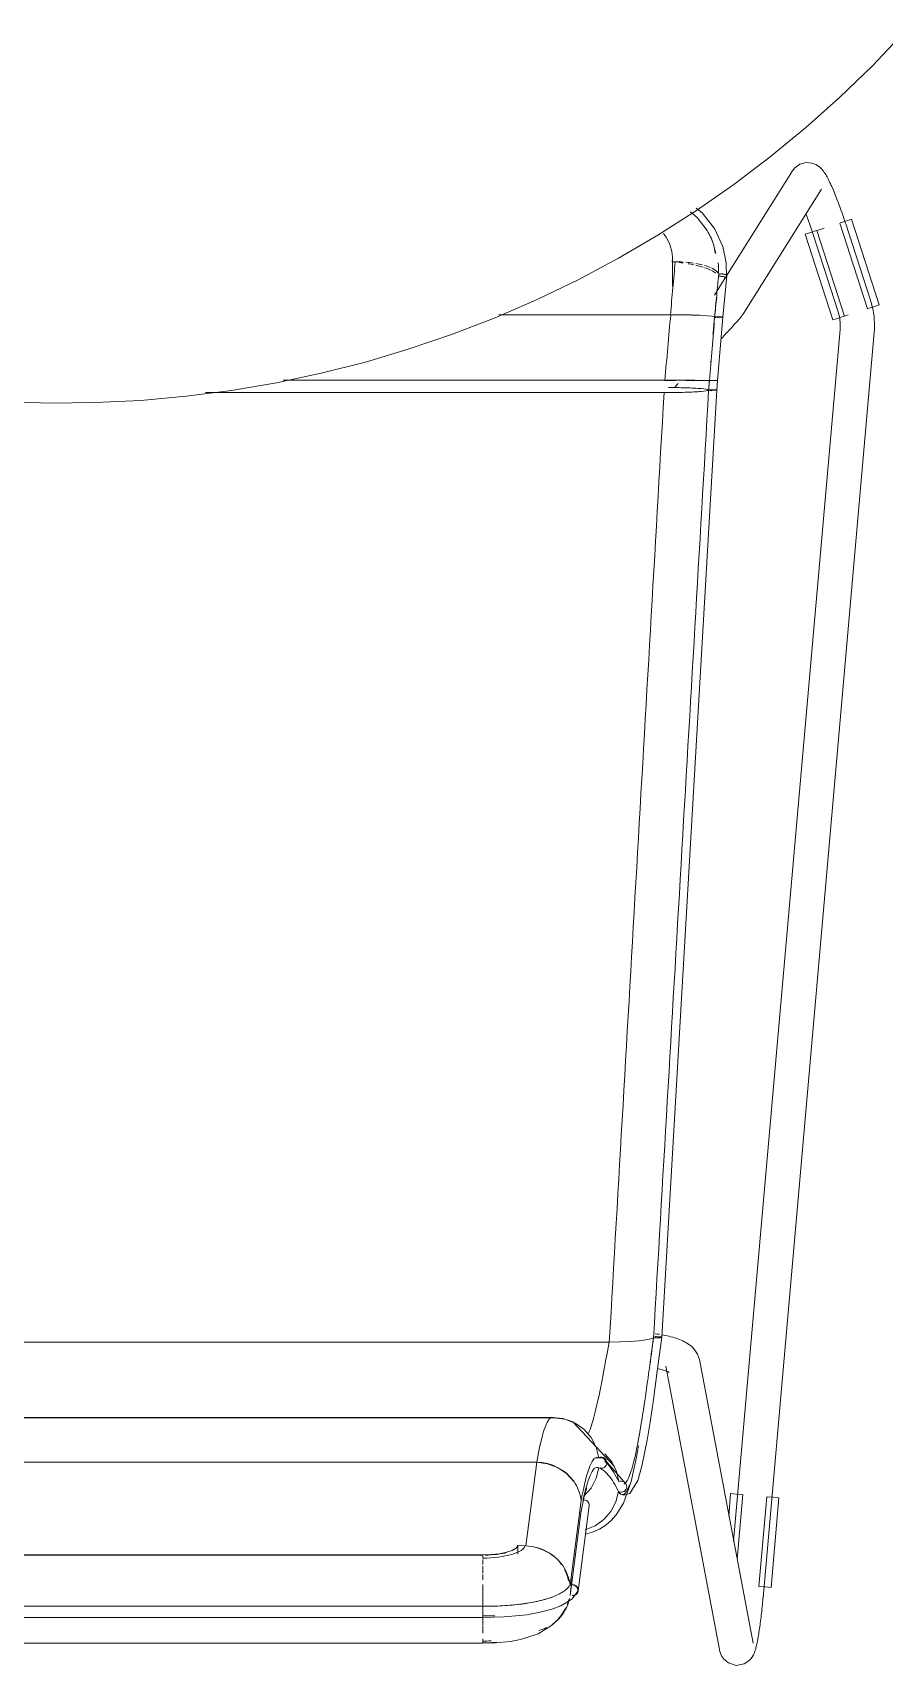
# Model space of a CAD drawing. Header units: millimetres. Extents: x 155927 to 317870, y -36033 to 97293.
# Drawn here: x 219236 to 219534, y 11464 to 12036 of the extents above; entities that cross this region are included whole.
import ezdxf

# ---------------------------------------------------------------- set-up
doc = ezdxf.new("R2010")
doc.units = ezdxf.units.MM
doc.header["$MEASUREMENT"] = 0
doc.layers.add('I-FURN', color=8, linetype='CONTINUOUS', lineweight=9)

msp = doc.modelspace()

# ---------------------------------------------------------------- linework, layer by layer
at = {"layer": 'I-FURN'}
for p, q in [((219530.22, 12024.23), (219541.26, 12035.81)), ((219518.73, 12013.1), (219530.22, 12024.23)), ((219506.8, 12002.44), (219518.73, 12013.1)), ((219494.45, 11992.27), (219506.8, 12002.44)), ((219481.7, 11982.6), (219494.45, 11992.27)), ((219502.2, 11987.37), (219479.16, 11950.6)), ((219503.09, 11988.49), (219502.2, 11987.37)), ((219503.09, 11988.49), (219504.82, 11989.71)), ((219504.82, 11989.71), (219507.05, 11990.3)), ((219507.05, 11990.3), (219509.02, 11990.13)), ((219509.02, 11990.13), (219510.41, 11989.61)), ((219510.41, 11989.61), (219511.32, 11989.04)), ((219511.32, 11989.04), (219511.95, 11988.52)), ((219511.95, 11988.52), (219512.41, 11988.06)), ((219512.41, 11988.06), (219512.78, 11987.63)), ((219512.78, 11987.63), (219513.09, 11987.23)), ((219513.09, 11987.23), (219513.37, 11986.84)), ((219513.37, 11986.84), (219513.63, 11986.45)), ((219513.63, 11986.45), (219513.87, 11986.06)), ((219513.87, 11986.06), (219514.1, 11985.66)), ((219514.1, 11985.66), (219514.33, 11985.25)), ((219468.58, 11973.44), (219481.7, 11982.6)), ((219485.06, 11937.41), (219512.37, 11981)), ((219514.33, 11985.25), (219514.56, 11984.82)), ((219514.56, 11984.82), (219514.79, 11984.38)), ((219514.79, 11984.38), (219515.02, 11983.93)), ((219515.02, 11983.93), (219515.25, 11983.45)), ((219515.25, 11983.45), (219515.49, 11982.96)), ((219515.49, 11982.96), (219515.72, 11982.45)), ((219515.72, 11982.45), (219515.96, 11981.92)), ((219515.96, 11981.92), (219516.2, 11981.38)), ((219516.2, 11981.38), (219516.44, 11980.82)), ((219516.44, 11980.82), (219516.69, 11980.24)), ((219516.69, 11980.24), (219516.93, 11979.64)), ((219468.52, 11974.34), (219470.57, 11972.7)), ((219516.93, 11979.64), (219517.18, 11979.03)), ((219517.18, 11979.03), (219517.43, 11978.41)), ((219517.43, 11978.41), (219517.68, 11977.77)), ((219517.68, 11977.77), (219517.94, 11977.11)), ((219517.94, 11977.11), (219518.19, 11976.45)), ((219518.19, 11976.45), (219518.45, 11975.77)), ((219518.45, 11975.77), (219518.7, 11975.08)), ((219518.7, 11975.08), (219518.96, 11974.38)), ((219518.96, 11974.38), (219519.21, 11973.68)), ((219455.11, 11964.82), (219468.58, 11973.44)), ((219466.49, 11972.99), (219468.84, 11971.03)), ((219468.84, 11971.03), (219472.33, 11966.46)), ((219470.57, 11972.7), (219474.91, 11967.17)), ((219507, 11972.11), (219507.24, 11971.49)), ((219507.24, 11971.49), (219507.47, 11970.85)), ((219507.47, 11970.85), (219507.71, 11970.21)), ((219507.71, 11970.21), (219507.94, 11969.55)), ((219507.94, 11969.55), (219508.18, 11968.88)), ((219508.18, 11968.88), (219508.41, 11968.21)), ((219518.84, 11969.09), (219528.53, 11939.09)), ((219518.96, 11969.13), (219520.93, 11969.77)), ((219519.21, 11973.68), (219519.46, 11972.96)), ((219519.46, 11972.96), (219519.72, 11972.24)), ((219519.72, 11972.24), (219519.97, 11971.51)), ((219519.97, 11971.51), (219520.22, 11970.78)), ((219520.22, 11970.78), (219520.46, 11970.04)), ((219520.46, 11970.04), (219520.71, 11969.3)), ((219520.71, 11969.3), (219520.86, 11968.84)), ((219529.57, 11942.03), (219520.86, 11968.84)), ((219520.93, 11969.77), (219522.88, 11970.4)), ((219522.88, 11970.4), (219532.57, 11940.39)), ((219441.3, 11956.74), (219455.11, 11964.82)), ((219472.33, 11966.46), (219474.24, 11962.77)), ((219474.91, 11967.17), (219477.81, 11960.85)), ((219506.72, 11965.18), (219508.68, 11965.81)), ((219506.72, 11965.18), (219516.41, 11935.18)), ((219508.41, 11968.21), (219508.65, 11967.53)), ((219508.65, 11967.53), (219508.88, 11966.85)), ((219508.68, 11965.81), (219510.65, 11966.45)), ((219508.88, 11966.85), (219509.11, 11966.16)), ((219509.11, 11966.16), (219509.34, 11965.46)), ((219509.34, 11965.46), (219509.44, 11965.14)), ((219509.44, 11965.14), (219518.15, 11938.32)), ((219520.46, 11936.48), (219510.77, 11966.49)), ((219513.34, 11967.32), (219510.86, 11966.52)), ((219477.81, 11960.85), (219479.02, 11955.2)), ((219427.17, 11949.22), (219441.3, 11956.74)), ((219460.11, 11955.53), (219461.16, 11955.53)), ((219460.17, 11947.02), (219460.17, 11956.77)), ((219479.02, 11955.2), (219479.11, 11949.74)), ((219412.76, 11942.28), (219427.17, 11949.22)), ((219478.93, 11950.23), (219474.89, 11943.78)), ((219477.81, 11936.15), (219479.23, 11950.64)), ((219398.08, 11935.91), (219412.76, 11942.28)), ((219530.62, 11939.76), (219528.64, 11939.13)), ((219529.58, 11941.98), (219529.57, 11942.03)), ((219529.91, 11940.89), (219529.58, 11941.98)), ((219530.2, 11939.78), (219529.91, 11940.89)), ((219530.44, 11938.67), (219530.2, 11939.78)), ((219532.57, 11940.39), (219530.62, 11939.76)), ((219383.16, 11930.14), (219398.08, 11935.91)), ((219459.46, 11936.98), (219399.35, 11936.98)), ((219399.35, 11936.98), (219459.46, 11936.98)), ((219463.22, 11936.95), (219459.46, 11936.98)), ((219459.58, 11936.98), (219463.23, 11936.95)), ((219463.32, 11936.95), (219466.76, 11936.88)), ((219466.76, 11936.88), (219463.32, 11936.95)), ((219469.86, 11936.76), (219466.76, 11936.88)), ((219466.82, 11936.87), (219469.86, 11936.76)), ((219472.33, 11936.61), (219469.86, 11936.76)), ((219469.9, 11936.76), (219472.34, 11936.61)), ((219474.07, 11936.43), (219472.33, 11936.61)), ((219472.35, 11936.61), (219474.07, 11936.43)), ((219474.07, 11936.43), (219474.96, 11936.24)), ((219474.96, 11936.24), (219474.07, 11936.43)), ((219475.43, 11936.25), (219474.96, 11936.24)), ((219474.96, 11936.24), (219475.43, 11936.25)), ((219474.97, 11936.05), (219475.45, 11936.04)), ((219475.44, 11936.04), (219474.97, 11936.05)), ((219475.93, 11936.25), (219475.43, 11936.25)), ((219475.43, 11936.25), (219475.93, 11936.25)), ((219476.42, 11936.24), (219475.93, 11936.25)), ((219475.93, 11936.25), (219476.42, 11936.24)), ((219475.94, 11936.04), (219476.43, 11936.05)), ((219476.43, 11936.05), (219475.94, 11936.04)), ((219475.98, 11913.94), (219477.81, 11936.15)), ((219476.87, 11936.23), (219476.42, 11936.24)), ((219476.42, 11936.24), (219476.87, 11936.23)), ((219476.43, 11936.05), (219476.89, 11936.06)), ((219476.88, 11936.06), (219476.43, 11936.05)), ((219477.26, 11936.22), (219476.87, 11936.23)), ((219476.87, 11936.23), (219477.25, 11936.22)), ((219477.26, 11936.07), (219476.88, 11936.06)), ((219476.89, 11936.06), (219477.27, 11936.07)), ((219477.25, 11936.22), (219477.55, 11936.2)), ((219477.55, 11936.2), (219477.26, 11936.22)), ((219477.56, 11936.1), (219477.26, 11936.07)), ((219477.27, 11936.07), (219477.56, 11936.1)), ((219477.74, 11936.17), (219477.55, 11936.2)), ((219477.56, 11936.1), (219477.75, 11936.12)), ((219477.74, 11936.12), (219477.56, 11936.1)), ((219477.74, 11936.17), (219477.81, 11936.15)), ((219477.81, 11936.15), (219477.74, 11936.17)), ((219477.81, 11936.15), (219477.74, 11936.12)), ((219477.75, 11936.12), (219477.81, 11936.15)), ((219482.53, 11934.28), (219482.24, 11933.96)), ((219482.8, 11934.59), (219482.53, 11934.28)), ((219483.06, 11934.89), (219482.8, 11934.59)), ((219483.3, 11935.17), (219483.06, 11934.89)), ((219483.53, 11935.43), (219483.3, 11935.17)), ((219483.74, 11935.69), (219483.53, 11935.43)), ((219483.95, 11935.93), (219483.74, 11935.69)), ((219484.14, 11936.16), (219483.95, 11935.93)), ((219484.32, 11936.38), (219484.14, 11936.16)), ((219484.49, 11936.6), (219484.32, 11936.38)), ((219484.66, 11936.83), (219484.49, 11936.6)), ((219484.85, 11937.09), (219484.66, 11936.83)), ((219485.06, 11937.41), (219484.85, 11937.09)), ((219518.37, 11935.81), (219516.41, 11935.18)), ((219518.15, 11938.32), (219518.35, 11937.69)), ((219518.35, 11937.69), (219518.51, 11937.05)), ((219520.34, 11936.44), (219518.37, 11935.81)), ((219518.51, 11937.05), (219518.65, 11936.4)), ((219518.65, 11936.4), (219518.77, 11935.75)), ((219518.77, 11935.75), (219518.86, 11935.09)), ((219518.86, 11935.09), (219518.92, 11934.43)), ((219518.92, 11934.43), (219518.96, 11933.77)), ((219521.72, 11936.89), (219520.55, 11936.51)), ((219530.63, 11937.54), (219530.44, 11938.67)), ((219530.79, 11936.41), (219530.63, 11937.54)), ((219530.89, 11935.27), (219530.79, 11936.41)), ((219530.95, 11934.13), (219530.89, 11935.27)), ((219530.96, 11932.99), (219530.95, 11934.13)), ((219368.02, 11924.97), (219383.16, 11930.14)), ((219477.78, 11929.11), (219477.34, 11928.63)), ((219478.21, 11929.57), (219477.78, 11929.11)), ((219478.64, 11930.02), (219478.21, 11929.57)), ((219479.05, 11930.47), (219478.64, 11930.02)), ((219479.45, 11930.9), (219479.05, 11930.47)), ((219479.85, 11931.33), (219479.45, 11930.9)), ((219480.23, 11931.74), (219479.85, 11931.33)), ((219480.59, 11932.14), (219480.23, 11931.74)), ((219480.95, 11932.53), (219480.59, 11932.14)), ((219481.29, 11932.91), (219480.95, 11932.53)), ((219481.62, 11933.27), (219481.29, 11932.91)), ((219518.9, 11931.76), (219481.61, 11507.26)), ((219481.94, 11933.62), (219481.62, 11933.27)), ((219482.24, 11933.96), (219481.94, 11933.62)), ((219491.91, 11487.39), (219530.85, 11930.71)), ((219518.95, 11932.45), (219518.9, 11931.79)), ((219518.9, 11931.79), (219518.9, 11931.76)), ((219518.96, 11933.11), (219518.95, 11932.45)), ((219518.96, 11933.77), (219518.96, 11933.11)), ((219530.86, 11930.71), (219530.93, 11931.85)), ((219530.93, 11931.85), (219530.96, 11932.99)), ((219352.69, 11920.4), (219368.02, 11924.97)), ((219337.18, 11916.46), (219352.69, 11920.4)), ((219305.76, 11910.44), (219321.53, 11913.13)), ((219321.53, 11913.13), (219337.18, 11916.46)), ((219323.78, 11914.01), (219457.52, 11914.01)), ((219457.52, 11914.01), (219323.78, 11914.01)), ((219457.52, 11914.01), (219461.31, 11914.01)), ((219461.31, 11914.01), (219457.52, 11914.01)), ((219461.31, 11913.88), (219457.53, 11913.88)), ((219457.53, 11913.88), (219461.31, 11913.88)), ((219461.05, 11911.45), (219458.79, 11911.47)), ((219460.74, 11911.33), (219462.22, 11912.86)), ((219464.6, 11911.37), (219461.05, 11911.45)), ((219461.31, 11914.01), (219464.87, 11914)), ((219464.88, 11914), (219461.31, 11914.01)), ((219467.72, 11911.25), (219464.6, 11911.37)), ((219467.99, 11913.9), (219464.87, 11913.89)), ((219464.87, 11913.89), (219467.99, 11913.9)), ((219464.88, 11914), (219468, 11913.99)), ((219468.01, 11913.99), (219464.88, 11914)), ((219470.21, 11911.09), (219467.72, 11911.25)), ((219470.49, 11913.91), (219467.99, 11913.9)), ((219467.99, 11913.9), (219470.49, 11913.91)), ((219468.01, 11913.99), (219470.51, 11913.98)), ((219470.51, 11913.98), (219468.01, 11913.99)), ((219471.97, 11910.9), (219470.21, 11911.09)), ((219472.24, 11913.92), (219470.49, 11913.91)), ((219470.49, 11913.91), (219472.24, 11913.92)), ((219470.51, 11913.98), (219472.26, 11913.97)), ((219472.26, 11913.97), (219470.51, 11913.98)), ((219472.26, 11913.97), (219473.14, 11913.95)), ((219473.15, 11913.95), (219472.26, 11913.97)), ((219473.14, 11913.95), (219473.61, 11913.95)), ((219473.61, 11913.94), (219473.14, 11913.94)), ((219473.14, 11913.94), (219473.61, 11913.94)), ((219473.62, 11913.95), (219473.15, 11913.95)), ((219473.61, 11913.95), (219474.11, 11913.95)), ((219474.1, 11913.94), (219473.61, 11913.94)), ((219473.61, 11913.94), (219474.11, 11913.94)), ((219474.11, 11913.95), (219473.62, 11913.95)), ((219474.59, 11913.94), (219474.1, 11913.94)), ((219474.11, 11913.95), (219474.6, 11913.95)), ((219474.6, 11913.95), (219474.11, 11913.95)), ((219474.11, 11913.94), (219474.6, 11913.94)), ((219475.05, 11913.94), (219474.59, 11913.94)), ((219474.6, 11913.95), (219475.05, 11913.95)), ((219475.06, 11913.95), (219474.6, 11913.95)), ((219474.6, 11913.94), (219475.05, 11913.94)), ((219475.05, 11913.95), (219475.43, 11913.95)), ((219475.43, 11913.94), (219475.05, 11913.94)), ((219475.05, 11913.94), (219475.43, 11913.94)), ((219475.44, 11913.95), (219475.06, 11913.95)), ((219475.43, 11913.95), (219475.73, 11913.95)), ((219475.73, 11913.95), (219475.44, 11913.95)), ((219475.98, 11913.94), (219475.71, 11910.59)), ((219475.91, 11913.95), (219475.98, 11913.94)), ((219475.98, 11913.94), (219475.91, 11913.94)), ((219475.98, 11913.94), (219475.92, 11913.95)), ((219475.92, 11913.94), (219475.98, 11913.94)), ((219225.99, 11906.51), (219241.99, 11906.02)), ((219241.99, 11906.02), (219257.98, 11906.17)), ((219257.98, 11906.17), (219273.96, 11906.95)), ((219273.96, 11906.95), (219289.9, 11908.38)), ((219289.9, 11908.38), (219305.76, 11910.44)), ((219296.68, 11909.69), (219457.26, 11909.69)), ((219457.26, 11909.69), (219296.68, 11909.69)), ((219456.42, 11578.68), (219475.71, 11910.59)), ((219457.26, 11909.69), (219461.04, 11909.72)), ((219461.04, 11909.72), (219464.6, 11909.8)), ((219464.6, 11909.8), (219467.73, 11909.92)), ((219467.73, 11909.92), (219470.24, 11910.08)), ((219470.24, 11910.08), (219471.99, 11910.28)), ((219472.87, 11910.69), (219471.97, 11910.9)), ((219471.99, 11910.28), (219472.87, 11910.49)), ((219473.34, 11910.69), (219472.87, 11910.69)), ((219472.87, 11910.49), (219473.34, 11910.48)), ((219473.83, 11910.7), (219473.34, 11910.69)), ((219473.34, 11910.48), (219473.84, 11910.47)), ((219474.32, 11910.69), (219473.83, 11910.7)), ((219473.84, 11910.47), (219474.33, 11910.48)), ((219474.77, 11910.68), (219474.32, 11910.69)), ((219474.33, 11910.48), (219474.78, 11910.49)), ((219475.16, 11910.66), (219474.77, 11910.68)), ((219474.78, 11910.49), (219475.16, 11910.51)), ((219475.45, 11910.64), (219475.16, 11910.66)), ((219475.16, 11910.51), (219475.46, 11910.53)), ((219475.64, 11910.61), (219475.45, 11910.64)), ((219475.46, 11910.53), (219475.64, 11910.56)), ((219475.71, 11910.59), (219475.64, 11910.61)), ((219475.64, 11910.56), (219475.71, 11910.59)), ((219454.9, 11579.81), (219454.17, 11579.91)), ((219455.61, 11579.7), (219454.9, 11579.81)), ((219457.01, 11579.46), (219456.32, 11579.58)), ((219457.69, 11579.32), (219457.01, 11579.46)), ((219458.36, 11579.18), (219457.69, 11579.32)), ((219054.6, 11576.96), (219438, 11576.96)), ((219438, 11576.96), (219054.6, 11576.96)), ((219438, 11576.96), (219441.77, 11577.02)), ((219441.77, 11577.02), (219438.08, 11576.96)), ((219441.77, 11577.02), (219445.31, 11577.17)), ((219445.31, 11577.17), (219441.84, 11577.02)), ((219445.31, 11577.17), (219448.41, 11577.41)), ((219448.41, 11577.41), (219445.36, 11577.17)), ((219448.41, 11577.41), (219450.9, 11577.72)), ((219450.91, 11577.72), (219448.44, 11577.41)), ((219450.9, 11577.72), (219452.65, 11578.09)), ((219452.65, 11578.09), (219450.91, 11577.72)), ((219453.55, 11578.49), (219452.65, 11578.09)), ((219452.65, 11578.09), (219453.55, 11578.49)), ((219453.55, 11578.49), (219454.02, 11578.47)), ((219454.03, 11578.47), (219453.55, 11578.49)), ((219454.02, 11578.47), (219454.52, 11578.47)), ((219454.52, 11578.47), (219454.03, 11578.47)), ((219454.56, 11578.89), (219454.06, 11578.89)), ((219454.06, 11578.89), (219454.56, 11578.89)), ((219454.52, 11578.47), (219455.01, 11578.47)), ((219455.02, 11578.47), (219454.52, 11578.47)), ((219455.05, 11578.88), (219454.56, 11578.89)), ((219454.56, 11578.89), (219455.06, 11578.88)), ((219456.42, 11578.68), (219454.86, 11566.82)), ((219455.01, 11578.47), (219455.47, 11578.5)), ((219455.47, 11578.5), (219455.02, 11578.47)), ((219455.5, 11578.86), (219455.05, 11578.88)), ((219455.06, 11578.88), (219455.51, 11578.86)), ((219455.47, 11578.5), (219455.85, 11578.53)), ((219455.86, 11578.53), (219455.47, 11578.5)), ((219455.88, 11578.82), (219455.5, 11578.86)), ((219455.51, 11578.86), (219455.89, 11578.82)), ((219455.85, 11578.53), (219456.15, 11578.57)), ((219456.16, 11578.57), (219455.86, 11578.53)), ((219456.17, 11578.78), (219455.88, 11578.82)), ((219455.89, 11578.82), (219456.18, 11578.78)), ((219456.15, 11578.57), (219456.35, 11578.62)), ((219456.35, 11578.62), (219456.16, 11578.57)), ((219456.36, 11578.73), (219456.17, 11578.78)), ((219456.18, 11578.78), (219456.36, 11578.73)), ((219456.35, 11578.62), (219456.42, 11578.68)), ((219456.42, 11578.68), (219456.35, 11578.62)), ((219456.42, 11578.68), (219456.36, 11578.73)), ((219456.36, 11578.73), (219456.42, 11578.68)), ((219459.01, 11579.03), (219458.36, 11579.18)), ((219459.66, 11578.87), (219459.01, 11579.03)), ((219460.29, 11578.69), (219459.66, 11578.87)), ((219460.9, 11578.51), (219460.29, 11578.69)), ((219461.51, 11578.32), (219460.9, 11578.51)), ((219462.1, 11578.11), (219461.51, 11578.32)), ((219462.68, 11577.89), (219462.1, 11578.11)), ((219463.25, 11577.66), (219462.68, 11577.89)), ((219463.81, 11577.4), (219463.25, 11577.66)), ((219464.37, 11577.13), (219463.81, 11577.4)), ((219464.9, 11576.84), (219464.37, 11577.13)), ((219465.44, 11576.52), (219464.9, 11576.84)), ((219465.98, 11576.16), (219465.44, 11576.52)), ((219466.51, 11575.76), (219465.98, 11576.16)), ((219467.04, 11575.31), (219466.51, 11575.76)), ((219467.56, 11574.79), (219467.04, 11575.31)), ((219468.07, 11574.19), (219467.56, 11574.79)), ((219468.55, 11573.5), (219468.07, 11574.19)), ((219457.82, 11568.6), (219476.64, 11469.3)), ((219468.99, 11572.71), (219468.55, 11573.5)), ((219469.35, 11571.82), (219468.99, 11572.71)), ((219469.61, 11570.83), (219469.35, 11571.82)), ((219488.43, 11471.54), (219469.61, 11570.83)), ((219454.86, 11566.82), (219453.51, 11556.89)), ((219455.27, 11567.57), (219454.78, 11567.67)), ((219455.74, 11567.47), (219455.27, 11567.57)), ((219456.19, 11567.37), (219455.74, 11567.47)), ((219456.61, 11567.26), (219456.19, 11567.37)), ((219457, 11567.15), (219456.61, 11567.26)), ((219457.37, 11567.04), (219457, 11567.15)), ((219457.71, 11566.94), (219457.37, 11567.04)), ((219458.01, 11566.83), (219457.71, 11566.94)), ((219458.28, 11566.73), (219458.01, 11566.83)), ((219458.51, 11566.63), (219458.28, 11566.73)), ((219458.7, 11566.55), (219458.51, 11566.63)), ((219458.86, 11566.47), (219458.7, 11566.55)), ((219458.94, 11566.42), (219458.86, 11566.47)), ((219459.02, 11566.38), (219458.94, 11566.42)), ((219459.04, 11566.37), (219459.02, 11566.38)), ((219453.51, 11556.89), (219452.33, 11548.87)), ((219073.91, 11550.46), (219418.7, 11550.46)), ((219418.7, 11550.46), (219073.91, 11550.46)), ((219418.16, 11550.61), (219113.36, 11550.61)), ((219421.91, 11550.17), (219418.16, 11550.61)), ((219422.49, 11549.98), (219418.7, 11550.46)), ((219418.7, 11550.45), (219422.49, 11549.98)), ((219426.37, 11548.44), (219421.91, 11550.17)), ((219422.49, 11549.98), (219426.05, 11548.61)), ((219426.06, 11548.62), (219422.49, 11549.98)), ((219425.27, 11549.04), (219423.35, 11549.74)), ((219439.87, 11533.34), (219425.27, 11549.04)), ((219426.05, 11548.61), (219429.19, 11546.44)), ((219429.19, 11546.45), (219426.06, 11548.62)), ((219431.7, 11543.58), (219429.19, 11546.45)), ((219429.19, 11546.44), (219431.7, 11543.57)), ((219452.33, 11548.87), (219451.29, 11542.56)), ((219433.46, 11540.18), (219431.7, 11543.58)), ((219431.7, 11543.57), (219433.45, 11540.18)), ((219434.35, 11536.47), (219433.46, 11540.18)), ((219447.58, 11536.7), (219448.31, 11540.76)), ((219451.29, 11542.56), (219449.49, 11533.54)), ((219079.95, 11534.86), (219412.66, 11534.86)), ((219412.66, 11534.86), (219079.95, 11534.86)), ((219412.66, 11534.86), (219408.8, 11505.58)), ((219416.43, 11534.38), (219412.66, 11534.86)), ((219419.98, 11533.06), (219416.43, 11534.38)), ((219436.16, 11536.43), (219433.28, 11536.48)), ((219434.35, 11536.46), (219434.82, 11536.63)), ((219434.82, 11536.63), (219434.35, 11536.47)), ((219435.32, 11536.67), (219434.82, 11536.63)), ((219434.82, 11536.63), (219435.31, 11536.66)), ((219435.31, 11536.66), (219435.8, 11536.58)), ((219435.81, 11536.58), (219435.32, 11536.67)), ((219435.8, 11536.58), (219436.25, 11536.38)), ((219436.26, 11536.38), (219435.81, 11536.58)), ((219443.98, 11527.15), (219435.86, 11536.57)), ((219436.25, 11536.38), (219436.64, 11536.07)), ((219436.64, 11536.07), (219436.26, 11536.38)), ((219436.53, 11537.85), (219438.92, 11535.01)), ((219438.93, 11535.01), (219436.53, 11537.85)), ((219436.64, 11536.07), (219436.93, 11535.66)), ((219436.93, 11535.66), (219436.64, 11536.07)), ((219436.93, 11533.76), (219436.64, 11533.36)), ((219436.64, 11533.36), (219436.93, 11533.76)), ((219436.93, 11535.66), (219437.12, 11535.2)), ((219437.12, 11535.2), (219436.93, 11535.66)), ((219437.12, 11534.22), (219436.93, 11533.76)), ((219436.93, 11533.76), (219437.12, 11534.22)), ((219437.12, 11535.2), (219437.19, 11534.71)), ((219437.19, 11534.71), (219437.12, 11535.2)), ((219437.19, 11534.71), (219437.12, 11534.22)), ((219437.12, 11534.22), (219437.19, 11534.71)), ((219438.92, 11535.01), (219440.57, 11531.69)), ((219440.57, 11531.69), (219438.93, 11535.01)), ((219445.69, 11528.18), (219447.58, 11536.7)), ((219449.49, 11533.54), (219448.08, 11528.54)), ((219423.09, 11530.99), (219419.98, 11533.06)), ((219425.58, 11528.25), (219423.09, 11530.99)), ((219431.7, 11525.85), (219433.46, 11529.25)), ((219433.46, 11529.25), (219434.35, 11532.96)), ((219434.82, 11532.8), (219434.35, 11532.96)), ((219434.35, 11532.96), (219434.82, 11532.8)), ((219435.03, 11532.68), (219434.59, 11532.86)), ((219435.31, 11532.76), (219434.82, 11532.8)), ((219434.82, 11532.8), (219435.32, 11532.76)), ((219435.8, 11532.84), (219435.31, 11532.76)), ((219435.32, 11532.76), (219435.81, 11532.84)), ((219436.25, 11533.05), (219435.8, 11532.84)), ((219435.81, 11532.84), (219436.26, 11533.04)), ((219436.64, 11533.36), (219436.25, 11533.05)), ((219436.26, 11533.04), (219436.64, 11533.36)), ((219440.57, 11531.69), (219441.36, 11528.08)), ((219441.36, 11528.08), (219440.57, 11531.69)), ((219441.36, 11528.08), (219441.83, 11528.23)), ((219441.83, 11528.23), (219441.36, 11528.08)), ((219441.83, 11528.23), (219442.33, 11528.26)), ((219442.33, 11528.26), (219441.83, 11528.23)), ((219442.33, 11528.26), (219442.82, 11528.17)), ((219442.82, 11528.17), (219442.33, 11528.26)), ((219442.82, 11528.17), (219443.27, 11527.96)), ((219443.27, 11527.96), (219442.82, 11528.17)), ((219443.01, 11520.55), (219445.69, 11528.18)), ((219443.27, 11527.96), (219443.65, 11527.64)), ((219443.65, 11527.64), (219443.27, 11527.96)), ((219448.08, 11528.54), (219445.31, 11523.9)), ((219429.44, 11523.44), (219428.06, 11517.15)), ((219429.19, 11522.98), (219431.7, 11525.85)), ((219430.19, 11525.88), (219429.44, 11523.44)), ((219440.4, 11520.96), (219441.31, 11524.59)), ((219441.78, 11524.43), (219441.31, 11524.59)), ((219441.31, 11524.59), (219441.78, 11524.42)), ((219442.27, 11524.38), (219441.78, 11524.43)), ((219441.78, 11524.42), (219442.28, 11524.38)), ((219443.13, 11523.37), (219442.21, 11523.67)), ((219442.77, 11524.46), (219442.27, 11524.38)), ((219442.28, 11524.38), (219442.77, 11524.46)), ((219443.22, 11524.65), (219442.77, 11524.46)), ((219442.77, 11524.46), (219443.23, 11524.65)), ((219445.31, 11523.9), (219443.13, 11523.37)), ((219443.61, 11524.96), (219443.22, 11524.65)), ((219443.23, 11524.65), (219443.61, 11524.96)), ((219443.91, 11525.36), (219443.61, 11524.96)), ((219443.61, 11524.96), (219443.91, 11525.35)), ((219443.65, 11527.64), (219443.94, 11527.24)), ((219443.94, 11527.24), (219443.65, 11527.64)), ((219443.83, 11527.42), (219443.96, 11527.21)), ((219444.11, 11525.81), (219443.91, 11525.36)), ((219443.91, 11525.35), (219444.11, 11525.81)), ((219443.94, 11527.24), (219444.12, 11526.78)), ((219444.12, 11526.78), (219443.94, 11527.24)), ((219444.18, 11526.29), (219444.11, 11525.81)), ((219444.11, 11525.81), (219444.18, 11526.29)), ((219444.12, 11526.78), (219444.18, 11526.29)), ((219444.18, 11526.29), (219444.12, 11526.78)), ((219480.57, 11523.89), (219479.88, 11516)), ((219480.57, 11523.89), (219482.61, 11523.71)), ((219482.61, 11523.71), (219484.68, 11523.53)), ((219482.82, 11500.92), (219484.8, 11523.52)), ((219493.25, 11522.78), (219490.49, 11491.37)), ((219493.37, 11522.77), (219495.44, 11522.59)), ((219497.48, 11522.41), (219494.72, 11491)), ((219495.44, 11522.59), (219497.48, 11522.41)), ((219428.19, 11517.93), (219424.34, 11488.24)), ((219428.21, 11521.48), (219424.36, 11491.78)), ((219431.04, 11519.58), (219427.18, 11489.8)), ((219429.17, 11521.67), (219428.68, 11521.64)), ((219429.67, 11521.6), (219429.17, 11521.67)), ((219430.12, 11521.4), (219429.67, 11521.6)), ((219430.5, 11521.1), (219430.12, 11521.4)), ((219430.8, 11520.72), (219430.5, 11521.1)), ((219430.98, 11520.28), (219430.8, 11520.72)), ((219430.8, 11518.9), (219430.99, 11519.34)), ((219431.05, 11519.81), (219430.98, 11520.28)), ((219430.99, 11519.34), (219431.05, 11519.81)), ((219438.65, 11517.64), (219436.18, 11514.81)), ((219436.18, 11514.81), (219438.66, 11517.64)), ((219438.66, 11517.64), (219440.4, 11520.96)), ((219438.77, 11514.47), (219440.51, 11516.43)), ((219440.51, 11516.43), (219443.01, 11520.55)), ((219429.58, 11511.24), (219433.1, 11512.64)), ((219432.23, 11510.38), (219434.6, 11511.41)), ((219433.1, 11512.64), (219436.18, 11514.81)), ((219434.6, 11511.41), (219436.8, 11512.79)), ((219436.8, 11512.79), (219438.77, 11514.47)), ((219406.08, 11505.65), (219405.45, 11504.79)), ((219406.08, 11502.64), (219406.08, 11505.65)), ((219408.8, 11505.58), (219406.08, 11505.65)), ((219406.09, 11502.64), (219406.08, 11505.63)), ((219429.72, 11509.73), (219432.23, 11510.38)), ((219393.73, 11502.39), (219098.88, 11502.39)), ((219098.88, 11502.33), (219393.73, 11502.33)), ((219396.77, 11502.5), (219393.73, 11502.39)), ((219393.73, 11500.8), (219393.73, 11499.07)), ((219399.62, 11502.82), (219396.77, 11502.5)), ((219402.11, 11503.33), (219399.62, 11502.82)), ((219404.09, 11504), (219402.11, 11503.33)), ((219405.45, 11504.79), (219404.09, 11504)), ((219393.73, 11498.48), (219393.73, 11496.02)), ((219393.73, 11495.49), (219393.73, 11493.65)), ((219425.11, 11494.21), (219424.5, 11489.43)), ((219393.73, 11492.03), (219393.73, 11488.47)), ((219393.73, 11484.46), (219393.73, 11488.27)), ((219393.73, 11488.27), (219393.73, 11484.46)), ((219417.89, 11487.57), (219418.4, 11487.76)), ((219426.83, 11489.3), (219424.93, 11486.92)), ((219492.68, 11491.17), (219490.61, 11491.36)), ((219494.72, 11491), (219492.68, 11491.17)), ((219393.73, 11484.49), (219098.88, 11484.49)), ((219393.73, 11484.49), (219400.14, 11484.58)), ((219393.73, 11484.48), (219393.73, 11480.53)), ((219393.73, 11484.38), (219393.73, 11484.48)), ((219393.73, 11484.16), (219393.73, 11484.38)), ((219393.73, 11483.82), (219393.73, 11484.16)), ((219393.73, 11483.41), (219393.73, 11483.82)), ((219393.73, 11482.93), (219393.73, 11483.41)), ((219393.73, 11482.43), (219393.73, 11482.93)), ((219393.73, 11481.94), (219393.73, 11482.43)), ((219400.14, 11484.58), (219406.13, 11485.06)), ((219406.13, 11485.06), (219411.56, 11485.89)), ((219413.89, 11482.34), (219409.18, 11481.47)), ((219411.56, 11485.89), (219415.06, 11486.69)), ((219417.94, 11483.42), (219413.89, 11482.34)), ((219415.06, 11486.69), (219417.89, 11487.57)), ((219421.1, 11484.61), (219417.94, 11483.42)), ((219424.93, 11486.92), (219421.1, 11484.61)), ((219422.8, 11483.81), (219421.47, 11481.54)), ((219491.29, 11481.32), (219491.37, 11482.04)), ((219491.37, 11482.04), (219491.45, 11482.76)), ((219491.45, 11482.76), (219491.53, 11483.5)), ((219491.53, 11483.5), (219491.61, 11484.24)), ((219491.61, 11484.24), (219491.68, 11484.98)), ((219491.68, 11484.98), (219491.75, 11485.73)), ((219491.75, 11485.73), (219491.82, 11486.48)), ((219491.82, 11486.48), (219491.89, 11487.23)), ((219491.89, 11487.23), (219491.91, 11487.39)), ((219098.88, 11480.53), (219393.73, 11480.53)), ((219393.73, 11481.49), (219393.73, 11481.94)), ((219393.73, 11481.1), (219393.73, 11481.49)), ((219393.73, 11480.79), (219393.73, 11481.1)), ((219393.73, 11480.6), (219393.73, 11480.79)), ((219393.73, 11477.75), (219393.73, 11480.77)), ((219393.73, 11480.77), (219393.73, 11477.76)), ((219401.29, 11480.68), (219393.73, 11480.53)), ((219393.73, 11480.53), (219393.73, 11480.6)), ((219393.73, 11477.59), (219393.73, 11475.01)), ((219409.18, 11481.47), (219401.29, 11480.68)), ((219417.82, 11477.63), (219413.11, 11474.76)), ((219419.8, 11479.47), (219417.82, 11477.63)), ((219421.47, 11481.54), (219419.8, 11479.47)), ((219490.6, 11475.98), (219490.69, 11476.6)), ((219490.69, 11476.6), (219490.78, 11477.24)), ((219490.78, 11477.24), (219490.86, 11477.88)), ((219490.86, 11477.88), (219490.95, 11478.55)), ((219490.95, 11478.55), (219491.04, 11479.22)), ((219491.04, 11479.22), (219491.13, 11479.91)), ((219491.13, 11479.91), (219491.21, 11480.61)), ((219491.21, 11480.61), (219491.29, 11481.32)), ((219098.88, 11471.49), (219393.73, 11471.49)), ((219393.73, 11472.98), (219393.73, 11471.51)), ((219393.73, 11471.49), (219393.73, 11471.66)), ((219398.25, 11471.57), (219393.73, 11471.49)), ((219403.46, 11472.09), (219398.25, 11471.57)), ((219406.95, 11472.74), (219403.46, 11472.09)), ((219413.11, 11474.76), (219406.95, 11472.74)), ((219489.55, 11470.32), (219489.65, 11470.75)), ((219489.65, 11470.75), (219489.75, 11471.19)), ((219489.75, 11471.19), (219489.85, 11471.65)), ((219489.85, 11471.65), (219489.94, 11472.13)), ((219489.94, 11472.13), (219490.04, 11472.63)), ((219490.04, 11472.63), (219490.13, 11473.14)), ((219490.13, 11473.14), (219490.23, 11473.67)), ((219490.23, 11473.67), (219490.32, 11474.22)), ((219490.32, 11474.22), (219490.41, 11474.79)), ((219490.41, 11474.79), (219490.5, 11475.38)), ((219490.5, 11475.38), (219490.6, 11475.98)), ((219476.72, 11468.89), (219476.64, 11469.3)), ((219476.86, 11468.37), (219476.72, 11468.89)), ((219477.07, 11467.75), (219476.86, 11468.37)), ((219477.45, 11466.95), (219477.07, 11467.75)), ((219478.2, 11465.87), (219477.45, 11466.95)), ((219479.77, 11464.55), (219478.2, 11465.87)), ((219485.28, 11464.2), (219486.94, 11465.24)), ((219486.94, 11465.24), (219487.79, 11466.15)), ((219487.79, 11466.15), (219488.27, 11466.85)), ((219488.27, 11466.85), (219488.58, 11467.41)), ((219488.58, 11467.41), (219488.79, 11467.88)), ((219488.79, 11467.88), (219488.96, 11468.31)), ((219488.96, 11468.31), (219489.1, 11468.72)), ((219489.1, 11468.72), (219489.23, 11469.11)), ((219489.23, 11469.11), (219489.34, 11469.51)), ((219489.34, 11469.51), (219489.45, 11469.91)), ((219489.45, 11469.91), (219489.55, 11470.32)), ((219479.77, 11464.55), (219482.52, 11463.71)), ((219482.52, 11463.71), (219485.28, 11464.2))]:
    msp.add_line(p, q, dxfattribs=at)
for centre, major_axis, ratio, start_param, end_param in [((219412.53, 11519.79), (15.78, 0), 0.955139, 0.595876, 1.562553), ((219412.53, 11519.79), (15.78, 0), 0.955139, 0.354206, 0.595753), ((219412.53, 11519.79), (15.78, 0), 0.955139, 0.112537, 0.354036), ((219429.09, 11519.81), (1.96, 0), 0.955139, 5.775592, 8.064923), ((219393.73, 11487.24), (0, 15.75), 0.000004, 5.8107, 5.99294), ((219393.73, 11475.77), (12.4, 0), 0.287441, 4.712389, 4.950404)]:
    msp.add_ellipse(centre, major_axis=major_axis, ratio=ratio, start_param=start_param, end_param=end_param, dxfattribs=at)
for points, knots in [([(219457.01, 11965.42), (219457.77, 11964.51), (219459.7, 11961.52), (219460.33, 11957.91), (219460.11, 11955.53)], [0.5, 0.5, 0.5, 0.5, 0.6666667, 1, 1, 1, 1]), ([(219472.33, 11966.44), (219472.84, 11965.61), (219474.3, 11963.12), (219474.89, 11960.39), (219475.15, 11958.54)], [-0.4024189, -0.4024189, -0.4024189, -0.4024189, -0.3333333, -0.1972636, -0.1972636, -0.1972636, -0.1972636]), ([(219476.4, 11951.19), (219476.54, 11951.21), (219476.83, 11951.24), (219477.25, 11951.26), (219477.62, 11951.25), (219477.91, 11951.23), (219478.18, 11951.19), (219478.43, 11951.14), (219478.66, 11951.08), (219478.85, 11951.02), (219479.05, 11950.92), (219479.15, 11950.83), (219479.18, 11950.79)], [0, 0, 0, 0, 0.0555556, 0.1111111, 0.1666667, 0.1944444, 0.2222222, 0.2777778, 0.3055556, 0.3333333, 0.3888889, 0.4444444, 0.4444444, 0.4444444, 0.4444444]), ([(219458.79, 11911.48), (219460.82, 11911.46), (219464.04, 11911.41), (219467.83, 11911.26), (219471.18, 11911.04), (219472.58, 11910.83), (219472.87, 11910.69)], [-0.9335619, -0.9335619, -0.9335619, -0.9335619, -0.6666667, -0.5, -0.3333333, 0, 0, 0, 0]), ([(219472.88, 11910.49), (219472.6, 11910.34), (219471.21, 11910.13), (219467.85, 11909.91), (219464.68, 11909.79), (219461.08, 11909.71), (219458.53, 11909.69), (219457.26, 11909.69)], [-1, -1, -1, -1, -0.666667, -0.5, -0.333333, -0.166667, 0, 0, 0, 0]), ([(219475.71, 11910.59), (219475.71, 11910.57), (219475.57, 11910.54), (219475.18, 11910.51), (219474.8, 11910.49), (219474.34, 11910.48), (219473.84, 11910.47), (219473.34, 11910.48), (219473.02, 11910.48), (219472.88, 11910.49)], [-0.498493, -0.498493, -0.498493, -0.498493, -0.375, -0.3125, -0.25, -0.1875, -0.125, -0.0625, 0, 0, 0, 0]), ([(219438, 11576.96), (219437.03, 11571.57), (219435.08, 11560.79), (219432.65, 11550.08), (219431.19, 11545.83), (219430.71, 11544.69)], [0, 0, 0, 0, 0.25, 0.5, 0.625, 0.625, 0.625, 0.625]), ([(219443.19, 11527.19), (219443.59, 11527.39), (219445.02, 11528.99), (219447.45, 11537.29), (219450.5, 11555.72), (219452.54, 11570.94), (219453.55, 11578.49)], [0.1500588, 0.1500588, 0.1500588, 0.1500588, 0.25, 0.5, 0.75, 1, 1, 1, 1]), ([(219418.16, 11550.61), (219417.33, 11550.61), (219415.5, 11548.23), (219413.67, 11540.59), (219412.66, 11534.86)], [0.0892846, 0.0892846, 0.0892846, 0.0892846, 0.5, 1, 1, 1, 1]), ([(219428.9, 11521.57), (219429.69, 11525.29), (219431.51, 11531.77), (219433.32, 11533.51), (219434.35, 11532.96)], [0.1122148, 0.1122148, 0.1122148, 0.1122148, 0.5, 1, 1, 1, 1]), ([(219436.48, 11535.21), (219436.94, 11534.81), (219438.56, 11533.14), (219440.19, 11530.48), (219441.36, 11528.08)], [0.303693, 0.303693, 0.303693, 0.303693, 0.5, 1, 1, 1, 1]), ([(219435.03, 11532.68), (219435.96, 11532.21), (219438.05, 11530.42), (219440.15, 11526.99), (219441.31, 11524.59)], [0.0974621, 0.0974621, 0.0974621, 0.0974621, 0.5, 1, 1, 1, 1]), ([(219441.31, 11524.59), (219442.33, 11523.03), (219443.61, 11523.27), (219444.9, 11526.29), (219445.16, 11527.01)], [0, 0, 0, 0, 0.25, 0.3133981, 0.3133981, 0.3133981, 0.3133981]), ([(219412.33, 11505.03), (219413.57, 11504.7), (219416.89, 11503.35), (219420.05, 11501.09), (219421.23, 11499.19)], [-0.8333333, -0.8333333, -0.8333333, -0.8333333, -0.6666667, -0.3609234, -0.3609234, -0.3609234, -0.3609234]), ([(219425.22, 11488.2), (219425.36, 11488.19), (219425.58, 11488.21), (219425.87, 11488.28), (219426.14, 11488.38), (219426.46, 11488.56), (219426.78, 11488.85), (219427.01, 11489.21), (219427.15, 11489.56), (219427.19, 11489.87), (219427.2, 11490.14), (219427.17, 11490.4), (219427.09, 11490.66), (219426.98, 11490.91), (219426.79, 11491.22), (219426.46, 11491.54), (219426.07, 11491.78), (219425.71, 11491.9), (219425.34, 11491.97), (219424.9, 11491.96), (219424.54, 11491.86), (219424.36, 11491.78)], [0.1111111, 0.1111111, 0.1111111, 0.1111111, 0.1666667, 0.1944444, 0.2222222, 0.2777778, 0.3333333, 0.3888889, 0.4444444, 0.4791667, 0.5138889, 0.5486111, 0.5833333, 0.6180556, 0.6527778, 0.7222222, 0.7916667, 0.8263889, 0.8611111, 0.9305556, 1, 1, 1, 1]), ([(219425.61, 11491.87), (219425.73, 11491.83), (219425.96, 11491.73), (219426.38, 11491.46), (219426.83, 11490.91), (219427.09, 11490.04), (219426.86, 11489.26), (219426.46, 11488.75), (219426.08, 11488.45), (219425.62, 11488.26), (219425.29, 11488.22), (219425.12, 11488.21)], [-0.8125, -0.8125, -0.8125, -0.8125, -0.765625, -0.71875, -0.625, -0.5, -0.375, -0.3125, -0.25, -0.1875, -0.125, -0.125, -0.125, -0.125]), ([(219418.08, 11478.11), (219418.48, 11478.38), (219419.86, 11479.42), (219421.86, 11481.59), (219423.47, 11484.44), (219423.94, 11486.38), (219424.1, 11487.15)], [0.434972, 0.434972, 0.434972, 0.434972, 0.5, 0.6666667, 0.8333333, 0.9407177, 0.9407177, 0.9407177, 0.9407177])]:
    msp.add_open_spline(points, degree=3, knots=knots, dxfattribs=at)
for points in [[(219460.17, 11957.05), (219460.18, 11956.54), (219460.16, 11956.03), (219460.11, 11955.53)], [(219475.43, 11958.44), (219475.27, 11959.03), (219475.08, 11959.61), (219474.87, 11960.19)], [(219459.46, 11936.98), (219459.77, 11940.11), (219460.36, 11946.36), (219460.9, 11952.5), (219461.16, 11955.53)], [(219461.16, 11955.53), (219462.11, 11955.52), (219463.04, 11955.49), (219463.96, 11955.43)], [(219464, 11955.11), (219463.53, 11955.18), (219463.05, 11955.23), (219462.57, 11955.28)], [(219464.88, 11955.36), (219465.78, 11955.28), (219466.66, 11955.18), (219467.51, 11955.06)], [(219467.69, 11954.46), (219467.04, 11954.6), (219466.38, 11954.74), (219465.7, 11954.86)], [(219470.94, 11953.61), (219470.14, 11953.86), (219469.27, 11954.09), (219468.35, 11954.31)], [(219468.37, 11954.93), (219469.21, 11954.78), (219470.01, 11954.62), (219470.75, 11954.43)], [(219473.57, 11952.62), (219472.93, 11952.92), (219472.19, 11953.19), (219471.37, 11953.46)], [(219471.42, 11954.25), (219472.15, 11954.04), (219472.78, 11953.81), (219473.38, 11953.56)], [(219475.39, 11951.55), (219474.98, 11951.87), (219474.46, 11952.2), (219473.82, 11952.5)], [(219473.85, 11953.36), (219474.54, 11953.04), (219475.69, 11952.34), (219476.25, 11951.59), (219476.4, 11951.19)], [(219474.96, 11936.24), (219475.2, 11938.76), (219475.68, 11943.8), (219476.16, 11948.75), (219476.4, 11951.19)], [(219476.22, 11955.19), (219476.35, 11954.01), (219476.35, 11952.81), (219476.33, 11951.61)], [(219476.36, 11952.02), (219476.35, 11952.68), (219476.31, 11953.32), (219476.25, 11953.97)], [(219479.05, 11949.89), (219479.01, 11949.93), (219478.89, 11950.03), (219478.59, 11950.16), (219478.2, 11950.28), (219477.75, 11950.37), (219477.26, 11950.44), (219476.76, 11950.47), (219476.44, 11950.47), (219476.3, 11950.46)], [(219474.97, 11936.05), (219475.21, 11938.43), (219475.44, 11940.79), (219475.68, 11943.14)], [(219459.58, 11936.98), (219459.24, 11933.15), (219458.9, 11929.33), (219458.55, 11925.5)], [(219474.96, 11936.24), (219474.66, 11932.53), (219474.05, 11925.11), (219473.45, 11917.67), (219473.15, 11913.95)], [(219474.97, 11936.05), (219474.67, 11932.41), (219474.37, 11928.76), (219474.06, 11925.1)], [(219458.55, 11925.5), (219458.21, 11921.67), (219457.86, 11917.84), (219457.52, 11914.01)], [(219473.77, 11921.49), (219473.73, 11921.08), (219473.7, 11920.67), (219473.66, 11920.26)], [(219472.87, 11910.69), (219472.91, 11911.23), (219473, 11912.31), (219473.09, 11913.4), (219473.14, 11913.94)], [(219472.88, 11910.49), (219472.92, 11911.06), (219473.01, 11912.22), (219473.1, 11913.37), (219473.14, 11913.95)], [(219457.26, 11909.69), (219454.06, 11854.17), (219450.86, 11798.64), (219447.67, 11743.2)], [(219472.87, 11910.49), (219469.65, 11855.08), (219463.21, 11744.32), (219456.77, 11633.72), (219453.55, 11578.49)], [(219472.87, 11910.69), (219473.46, 11910.7), (219474.97, 11910.7), (219475.71, 11910.62), (219475.71, 11910.59)], [(219447.67, 11743.2), (219444.47, 11687.74), (219441.28, 11632.32), (219438.08, 11576.96)], [(219452.38, 11569.32), (219452.76, 11572.35), (219453.15, 11575.42), (219453.54, 11578.48)], [(219418.7, 11550.45), (219418.52, 11550.56), (219418.34, 11550.61), (219418.16, 11550.61)], [(219428.21, 11521.48), (219429.23, 11526.98), (219431.28, 11535.05), (219433.32, 11537.01), (219434.35, 11536.46)], [(219408.55, 11505.57), (219408.3, 11504.46), (219404.91, 11502.29), (219397.52, 11501.32), (219393.73, 11501.27)], [(219424.36, 11491.78), (219424.22, 11493.02), (219423.63, 11495.4), (219421.87, 11498.74), (219419.34, 11501.58), (219416.2, 11503.77), (219412.6, 11505.18), (219410.09, 11505.54), (219408.8, 11505.58)], [(219394.57, 11502.34), (219397.35, 11502.4), (219400.49, 11502.67), (219402.11, 11503.28)], [(219422.38, 11497.29), (219423.08, 11496.03), (219423.48, 11494.67), (219423.82, 11493.29)], [(219424.16, 11491.79), (219423.81, 11491.06), (219422.5, 11489.66), (219418.8, 11487.76), (219413.73, 11486.23), (219407.59, 11485.12), (219400.73, 11484.49), (219396.08, 11484.42), (219393.73, 11484.46)], [(219424.63, 11491.94), (219424.71, 11491.95), (219424.87, 11491.97), (219425.04, 11491.97), (219425.12, 11491.96)], [(219423.88, 11486.83), (219423.72, 11486.17), (219423.53, 11485.52), (219423.28, 11484.89)], [(219397.99, 11481.08), (219396.58, 11481.04), (219395.16, 11481.04), (219393.73, 11481.06)], [(219413.33, 11475.94), (219414.29, 11476.19), (219415.22, 11476.54), (219416.12, 11476.97)], [(219398.7, 11471.8), (219397.12, 11471.65), (219395.44, 11471.58), (219393.73, 11471.58)]]:
    msp.add_open_spline(points, degree=3, dxfattribs=at)

doc.saveas('drawing.dxf')
